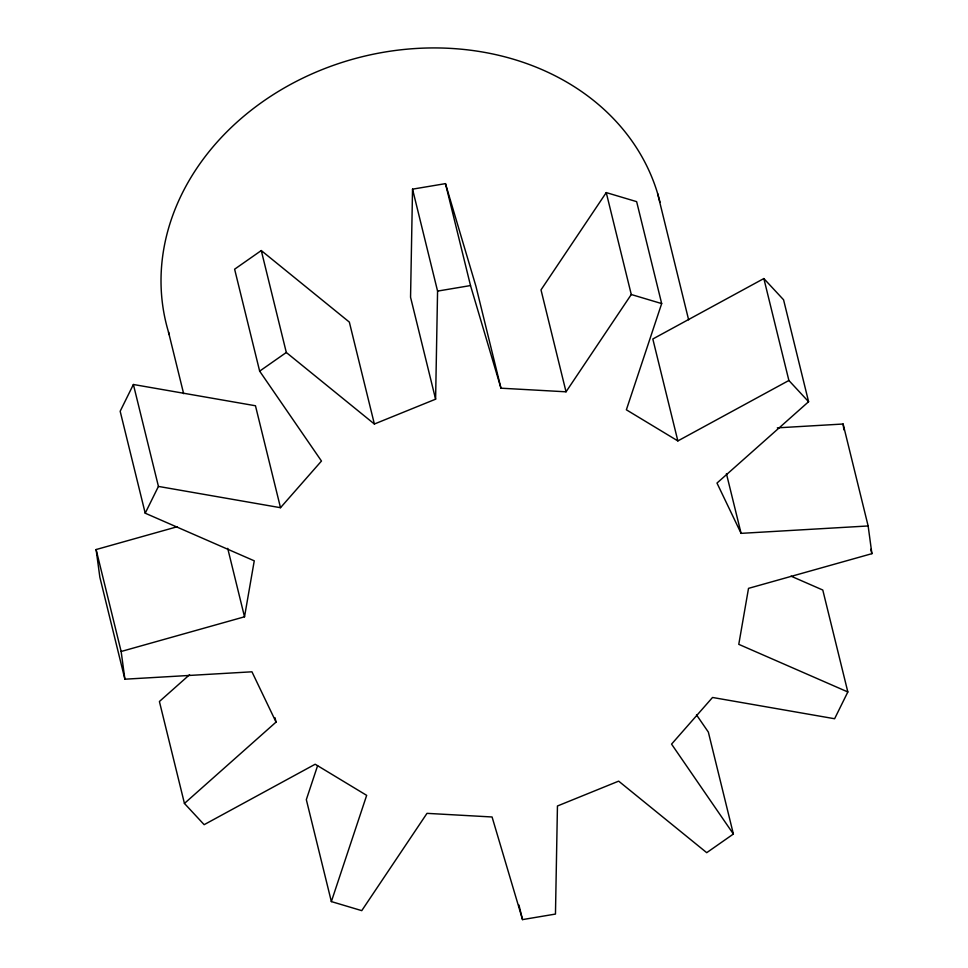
<?xml version="1.0" encoding="UTF-8"?>
<svg xmlns="http://www.w3.org/2000/svg" width="968" height="968" viewBox="0 0 968 968"><rect width="100%" height="100%" fill="white"/><g stroke="black" fill="none" stroke-linecap="round" stroke-linejoin="round"><path stroke-width="1.45" d="M677.854 440.924L652.819 338.994L763.849 278.554L788.884 380.484L677.854 440.924L626.369 409.803L661.676 303.589L636.641 201.647L606.246 192.584L631.281 294.514L566.038 391.81L500.964 388.192L475.929 286.25L445.474 183.63L412.537 189.159L410.553 297.236L435.6 399.179L374.374 424.02L286.31 352.485L261.275 250.555L234.619 269.201L259.654 371.143L321.473 461.034L280.502 507.704L158.437 486.42L133.39 384.49L255.467 405.761L280.502 507.704M435.6 399.179L437.572 291.102L412.537 189.159M696.488 714.844L708.346 732.086L733.381 834.029L706.725 852.675L618.661 781.14L557.447 805.993L555.463 914.07L522.526 919.6L492.071 816.98L426.997 813.35L361.754 910.646L331.358 901.583L366.666 795.357L315.181 764.236L204.151 824.675L184.44 803.44L276.049 722.092L251.946 671.804L124.896 679.197L121.145 651.488L244.517 616.798L254.257 560.823L145.212 513.197L120.165 411.255L133.39 384.49M317.613 765.652L306.324 799.641L331.358 901.583M145.212 513.197L158.437 486.42M791.05 576.166L822.788 590.032L847.835 691.963L834.61 718.74L712.533 697.468L671.562 744.126L733.381 834.029M606.246 192.584L541.003 289.88L566.038 391.81M189.571 674.72L159.405 701.51L184.44 803.44M763.849 278.554L783.56 299.777L808.595 401.72L716.985 483.068L741.089 533.356L868.139 525.963L871.89 553.672L748.518 588.362L738.778 644.337L847.835 691.963M259.654 371.143L286.31 352.485M124.896 679.197L99.861 577.267L96.11 549.546L177.386 526.701M437.572 291.102L470.509 285.56L500.964 388.192M777.34 427.856L843.104 424.02L868.139 525.963M631.281 294.514L661.676 303.589M261.275 250.555L349.339 322.09L374.374 424.02M788.884 380.484L808.595 401.72M870.813 549.304L871.89 553.672M657.623 193.564L688.635 319.839M726.423 473.654L741.089 533.356M445.474 183.63L470.509 285.56M518.945 905.032L522.526 919.6M274.985 717.724L276.049 722.092M227.71 548.36L244.517 616.798M168.493 332.012L183.642 393.686M96.11 549.546L121.145 651.488M843.104 424.02L843.89 429.865M169.364 334.855A254.245 212.258 -13.8 0 1 355.583 58.431A254.245 212.258 -13.8 0 1 659.982 202.203"/></g></svg>
